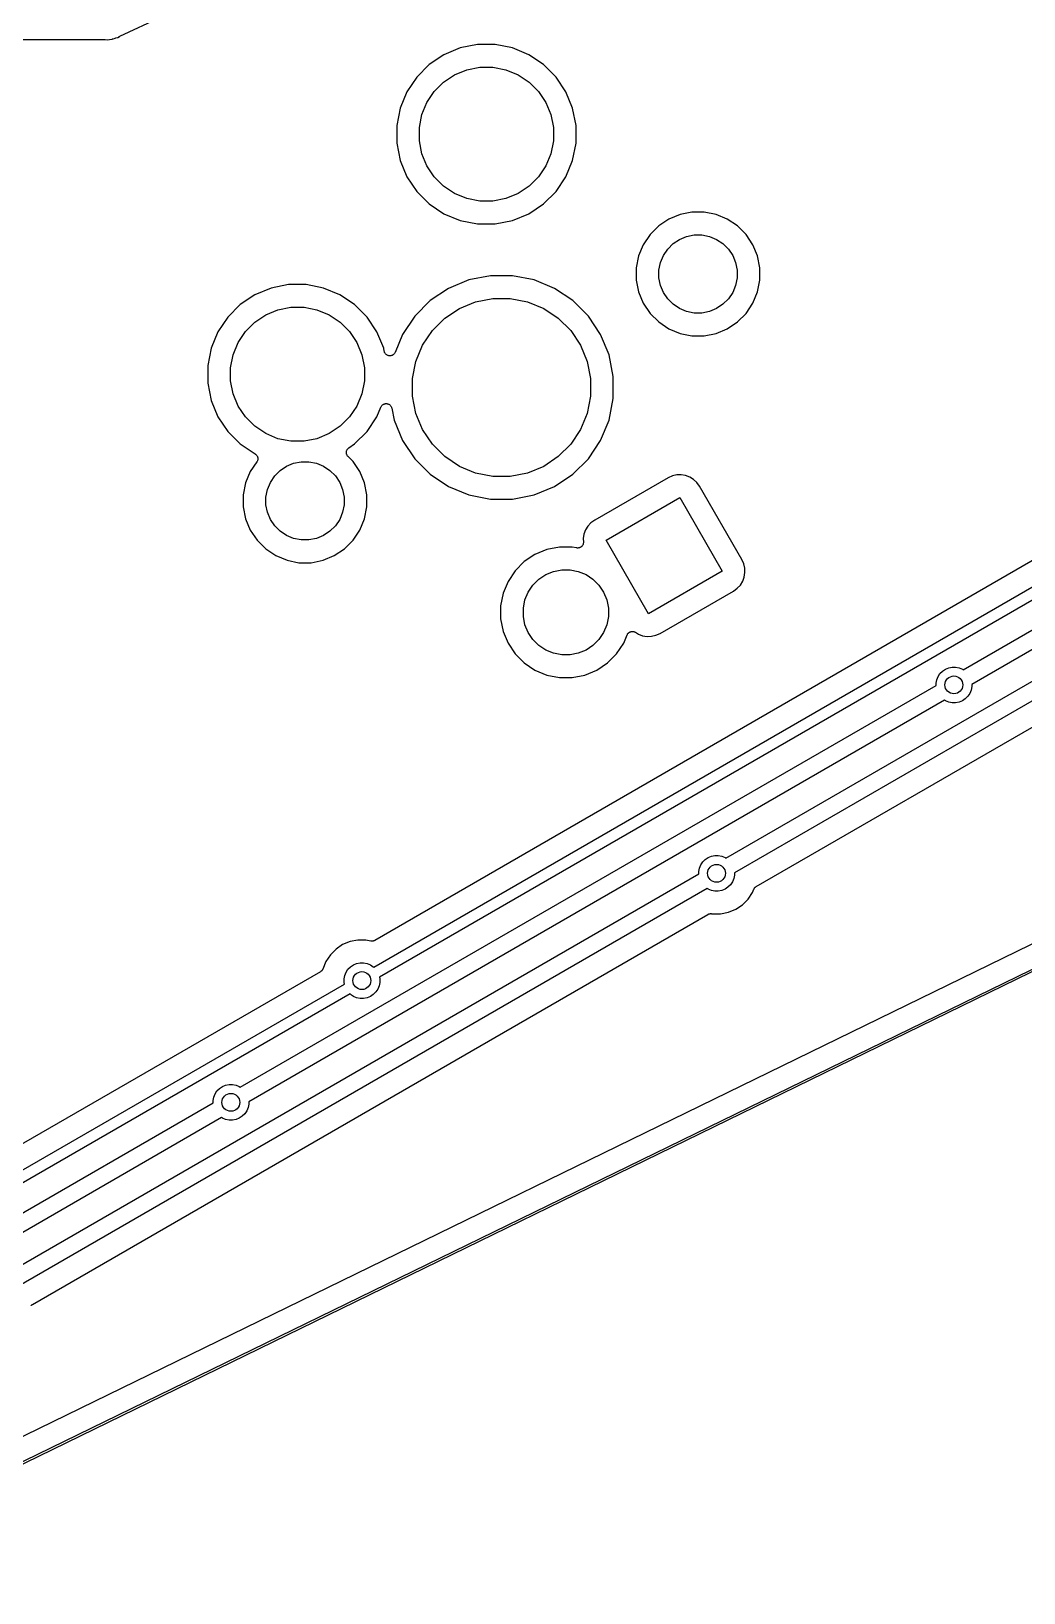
# Model space of a CAD drawing. Extents: x 0.5 to 11.2, y -6.4 to -1.8.
# Drawn here: x 7.092 to 7.967, y -6.348 to -4.972 of the extents above; entities that cross this region are included whole.
import ezdxf

# ---------------------------------------------------------------- set-up
doc = ezdxf.new("R2010")
doc.units = 0
doc.header["$MEASUREMENT"] = 0
doc.layers.add('BLACK', color=7, linetype='CONTINUOUS')

msp = doc.modelspace()

# ---------------------------------------------------------------- linework, layer by layer
at = {"layer": 'BLACK', "linetype": 'CONTINUOUS'}
for p, q in [((11.12, -4.24196), (6.84388, -6.32768)), ((6.85135, -6.34629), (11.1294, -4.2596)), ((11.1304, -4.26134), (6.85212, -6.34811)), ((7.17024, -4.97624), (7.3452, -4.89466)), ((7.04658, -4.97919), (7.15693, -4.97919)), ((7.15693, -4.97919), (7.157, -4.97919)), ((7.157, -4.97919), (7.1571, -4.9792)), ((7.1571, -4.9792), (7.1572, -4.9792)), ((7.1572, -4.9792), (7.15902, -4.9793)), ((7.15902, -4.9793), (7.161, -4.97902)), ((7.161, -4.97902), (7.16107, -4.97901)), ((7.16107, -4.97901), (7.16115, -4.97901)), ((7.16115, -4.97901), (7.16122, -4.97899)), ((7.16122, -4.97899), (7.16321, -4.97879)), ((7.16321, -4.97879), (7.16342, -4.97873)), ((7.16342, -4.97873), (7.16349, -4.97871)), ((7.16349, -4.97871), (7.16383, -4.97865)), ((7.16383, -4.97865), (7.16417, -4.97857)), ((7.16417, -4.97857), (7.16439, -4.97853)), ((7.16439, -4.97853), (7.16627, -4.97787)), ((7.16627, -4.97787), (7.16634, -4.97785)), ((7.16634, -4.97785), (7.16641, -4.97783)), ((7.16641, -4.97783), (7.16648, -4.9778)), ((7.16648, -4.9778), (7.16839, -4.97722)), ((7.16839, -4.97722), (7.17, -4.97636)), ((7.17, -4.97636), (7.17006, -4.97633)), ((7.17006, -4.97633), (7.17016, -4.97629)), ((7.17016, -4.97629), (7.17024, -4.97624)), ((7.45583, -4.99252), (7.44288, -5.00117)), ((7.47021, -4.98656), (7.45583, -4.99252)), ((7.48549, -4.98352), (7.47021, -4.98656)), ((7.50106, -4.98352), (7.48549, -4.98352)), ((7.51633, -4.98656), (7.50106, -4.98352)), ((7.53072, -4.99252), (7.51633, -4.98656)), ((7.54367, -5.00117), (7.53072, -4.99252)), ((7.44288, -5.00117), (7.43187, -5.01218)), ((7.4653, -5.01024), (7.47605, -5.00579)), ((7.47605, -5.00579), (7.48746, -5.00352)), ((7.48746, -5.00352), (7.49909, -5.00352)), ((7.49909, -5.00352), (7.5105, -5.00579)), ((7.5105, -5.00579), (7.52125, -5.01024)), ((7.55468, -5.01218), (7.54367, -5.00117)), ((7.43187, -5.01218), (7.42321, -5.02513)), ((7.4474, -5.02493), (7.45563, -5.01671)), ((7.45563, -5.01671), (7.4653, -5.01024)), ((7.52125, -5.01024), (7.53092, -5.01671)), ((7.53092, -5.01671), (7.53914, -5.02493)), ((7.56333, -5.02513), (7.55468, -5.01218)), ((7.42321, -5.02513), (7.41726, -5.03952)), ((7.43649, -5.04535), (7.44094, -5.03461)), ((7.44094, -5.03461), (7.4474, -5.02493)), ((7.53914, -5.02493), (7.54561, -5.03461)), ((7.54561, -5.03461), (7.55006, -5.04535)), ((7.56929, -5.03952), (7.56333, -5.02513)), ((7.41726, -5.03952), (7.41422, -5.05479)), ((7.43422, -5.05676), (7.43649, -5.04535)), ((7.55006, -5.04535), (7.55233, -5.05676)), ((7.57233, -5.05479), (7.56929, -5.03952)), ((7.41422, -5.05479), (7.41422, -5.07036)), ((7.43422, -5.06839), (7.43422, -5.05676)), ((7.55233, -5.05676), (7.55233, -5.06839)), ((7.57233, -5.07036), (7.57233, -5.05479)), ((7.41422, -5.07036), (7.41726, -5.08564)), ((7.43649, -5.0798), (7.43422, -5.06839)), ((7.55233, -5.06839), (7.55006, -5.0798)), ((7.56929, -5.08564), (7.57233, -5.07036)), ((7.41726, -5.08564), (7.42321, -5.10003)), ((7.44094, -5.09055), (7.43649, -5.0798)), ((7.4474, -5.10022), (7.44094, -5.09055)), ((7.54561, -5.09055), (7.53914, -5.10022)), ((7.55006, -5.0798), (7.54561, -5.09055)), ((7.56333, -5.10003), (7.56929, -5.08564)), ((7.42321, -5.10003), (7.43187, -5.11297)), ((7.45563, -5.10845), (7.4474, -5.10022)), ((7.53914, -5.10022), (7.53092, -5.10845)), ((7.55468, -5.11297), (7.56333, -5.10003)), ((7.43187, -5.11297), (7.44288, -5.12398)), ((7.4653, -5.11491), (7.45563, -5.10845)), ((7.47605, -5.11936), (7.4653, -5.11491)), ((7.48746, -5.12163), (7.47605, -5.11936)), ((7.5105, -5.11936), (7.49909, -5.12163)), ((7.52125, -5.11491), (7.5105, -5.11936)), ((7.53092, -5.10845), (7.52125, -5.11491)), ((7.54367, -5.12398), (7.55468, -5.11297)), ((7.44288, -5.12398), (7.45583, -5.13264)), ((7.45583, -5.13264), (7.47021, -5.1386)), ((7.49909, -5.12163), (7.48746, -5.12163)), ((7.51633, -5.1386), (7.53072, -5.13264)), ((7.53072, -5.13264), (7.54367, -5.12398)), ((7.66399, -5.13343), (7.65408, -5.13753)), ((7.67451, -5.13133), (7.66399, -5.13343)), ((7.68524, -5.13133), (7.67451, -5.13133)), ((7.69576, -5.13343), (7.68524, -5.13133)), ((7.70567, -5.13753), (7.69576, -5.13343)), ((7.47021, -5.1386), (7.48549, -5.14163)), ((7.48549, -5.14163), (7.50106, -5.14163)), ((7.50106, -5.14163), (7.51633, -5.1386)), ((7.64517, -5.14349), (7.63758, -5.15107)), ((7.65408, -5.13753), (7.64517, -5.14349)), ((7.71458, -5.14349), (7.70567, -5.13753)), ((7.72217, -5.15107), (7.71458, -5.14349)), ((7.63162, -5.15999), (7.62752, -5.1699)), ((7.63758, -5.15107), (7.63162, -5.15999)), ((7.65312, -5.16382), (7.65792, -5.15903)), ((7.65792, -5.15903), (7.66356, -5.15526)), ((7.66356, -5.15526), (7.66983, -5.15266)), ((7.66983, -5.15266), (7.67648, -5.15133)), ((7.67648, -5.15133), (7.68327, -5.15133)), ((7.68327, -5.15133), (7.68992, -5.15266)), ((7.68992, -5.15266), (7.69619, -5.15526)), ((7.69619, -5.15526), (7.70183, -5.15903)), ((7.70183, -5.15903), (7.70663, -5.16382)), ((7.72813, -5.15999), (7.72217, -5.15107)), ((7.73223, -5.1699), (7.72813, -5.15999)), ((7.62752, -5.1699), (7.62543, -5.18042)), ((7.64675, -5.17574), (7.64935, -5.16947)), ((7.64935, -5.16947), (7.65312, -5.16382)), ((7.70663, -5.16382), (7.7104, -5.16947)), ((7.7104, -5.16947), (7.713, -5.17574)), ((7.73432, -5.18042), (7.73223, -5.1699)), ((7.91362, -5.53453), (8.53815, -5.17396)), ((7.49697, -5.18728), (7.47794, -5.19107)), ((7.51637, -5.18728), (7.49697, -5.18728)), ((7.5354, -5.19107), (7.51637, -5.18728)), ((7.62543, -5.18042), (7.62543, -5.19115)), ((7.64543, -5.18239), (7.64675, -5.17574)), ((7.64543, -5.18918), (7.64543, -5.18239)), ((7.713, -5.17574), (7.71432, -5.18239)), ((7.71432, -5.18239), (7.71432, -5.18918)), ((7.73432, -5.19115), (7.73432, -5.18042)), ((8.54564, -5.18695), (7.92111, -5.54752)), ((7.30371, -5.19816), (7.28932, -5.20412)), ((7.31898, -5.19513), (7.30371, -5.19816)), ((7.33455, -5.19513), (7.31898, -5.19513)), ((7.34983, -5.19816), (7.33455, -5.19513)), ((7.36421, -5.20412), (7.34983, -5.19816)), ((7.46001, -5.19849), (7.44388, -5.20927)), ((7.47794, -5.19107), (7.46001, -5.19849)), ((7.55333, -5.19849), (7.5354, -5.19107)), ((7.56946, -5.20927), (7.55333, -5.19849)), ((7.62543, -5.19115), (7.62752, -5.20167)), ((7.62752, -5.20167), (7.63162, -5.21157)), ((7.64675, -5.19583), (7.64543, -5.18918)), ((7.64935, -5.2021), (7.64675, -5.19583)), ((7.65312, -5.20774), (7.64935, -5.2021)), ((7.7104, -5.2021), (7.70663, -5.20774)), ((7.713, -5.19583), (7.7104, -5.2021)), ((7.71432, -5.18918), (7.713, -5.19583)), ((7.72813, -5.21157), (7.73223, -5.20167)), ((7.73223, -5.20167), (7.73432, -5.19115)), ((7.27637, -5.21277), (7.26536, -5.22379)), ((7.28932, -5.20412), (7.27637, -5.21277)), ((7.30954, -5.2174), (7.32095, -5.21513)), ((7.32095, -5.21513), (7.33258, -5.21513)), ((7.33258, -5.21513), (7.34399, -5.2174)), ((7.37716, -5.21277), (7.36421, -5.20412)), ((7.38817, -5.22379), (7.37716, -5.21277)), ((7.44388, -5.20927), (7.43016, -5.22299)), ((7.46949, -5.21622), (7.48377, -5.2103)), ((7.48377, -5.2103), (7.49894, -5.20728)), ((7.49894, -5.20728), (7.5144, -5.20728)), ((7.5144, -5.20728), (7.52957, -5.2103)), ((7.52957, -5.2103), (7.54385, -5.21622)), ((7.58318, -5.22299), (7.56946, -5.20927)), ((7.63162, -5.21157), (7.63758, -5.22049)), ((7.65792, -5.21254), (7.65312, -5.20774)), ((7.66356, -5.21631), (7.65792, -5.21254)), ((7.70183, -5.21254), (7.69619, -5.21631)), ((7.70663, -5.20774), (7.70183, -5.21254)), ((7.72217, -5.22049), (7.72813, -5.21157)), ((7.26536, -5.22379), (7.25671, -5.23673)), ((7.2809, -5.23654), (7.28912, -5.22831)), ((7.28912, -5.22831), (7.29879, -5.22185)), ((7.29879, -5.22185), (7.30954, -5.2174)), ((7.34399, -5.2174), (7.35474, -5.22185)), ((7.35474, -5.22185), (7.36441, -5.22831)), ((7.36441, -5.22831), (7.37264, -5.23654)), ((7.39682, -5.23673), (7.38817, -5.22379)), ((7.43016, -5.22299), (7.41938, -5.23913)), ((7.4457, -5.23574), (7.45663, -5.22481)), ((7.45663, -5.22481), (7.46949, -5.21622)), ((7.54385, -5.21622), (7.55671, -5.22481)), ((7.55671, -5.22481), (7.56765, -5.23574)), ((7.59396, -5.23913), (7.58318, -5.22299)), ((7.63758, -5.22049), (7.64517, -5.22808)), ((7.64517, -5.22808), (7.65408, -5.23404)), ((7.66983, -5.21891), (7.66356, -5.21631)), ((7.67648, -5.22023), (7.66983, -5.21891)), ((7.68327, -5.22023), (7.67648, -5.22023)), ((7.68992, -5.21891), (7.68327, -5.22023)), ((7.69619, -5.21631), (7.68992, -5.21891)), ((7.70567, -5.23404), (7.71458, -5.22808)), ((7.71458, -5.22808), (7.72217, -5.22049)), ((7.25671, -5.23673), (7.25075, -5.25112)), ((7.27443, -5.24621), (7.2809, -5.23654)), ((7.37264, -5.23654), (7.3791, -5.24621)), ((7.40278, -5.25112), (7.39682, -5.23673)), ((7.41938, -5.23913), (7.41286, -5.25486)), ((7.4371, -5.2486), (7.4457, -5.23574)), ((7.56765, -5.23574), (7.57624, -5.2486)), ((7.60138, -5.25705), (7.59396, -5.23913)), ((7.65408, -5.23404), (7.66399, -5.23814)), ((7.66399, -5.23814), (7.67451, -5.24023)), ((7.67451, -5.24023), (7.68524, -5.24023)), ((7.68524, -5.24023), (7.69576, -5.23814)), ((7.69576, -5.23814), (7.70567, -5.23404)), ((7.25075, -5.25112), (7.24771, -5.26639)), ((7.26771, -5.26836), (7.26998, -5.25696)), ((7.26998, -5.25696), (7.27443, -5.24621)), ((7.3791, -5.24621), (7.38355, -5.25696)), ((7.38355, -5.25696), (7.38582, -5.26836)), ((7.40334, -5.25392), (7.40278, -5.25112)), ((7.40348, -5.25439), (7.40334, -5.25392)), ((7.40362, -5.25484), (7.40348, -5.25439)), ((7.40362, -5.25485), (7.40362, -5.25484)), ((7.40362, -5.25486), (7.40362, -5.25485)), ((7.40385, -5.25528), (7.40362, -5.25486)), ((7.40407, -5.25571), (7.40385, -5.25528)), ((7.40408, -5.25571), (7.40407, -5.25571)), ((7.40408, -5.25572), (7.40408, -5.25571)), ((7.40439, -5.25609), (7.40408, -5.25572)), ((7.40469, -5.25646), (7.40439, -5.25609)), ((7.4047, -5.25647), (7.40469, -5.25646)), ((7.40507, -5.25678), (7.4047, -5.25647)), ((7.4047, -5.25647), (7.4047, -5.25647)), ((7.40544, -5.25709), (7.40507, -5.25678)), ((7.40545, -5.25709), (7.40544, -5.25709)), ((7.40588, -5.25732), (7.40545, -5.25709)), ((7.40545, -5.25709), (7.40545, -5.25709)), ((7.4063, -5.25755), (7.40588, -5.25732)), ((7.41097, -5.25713), (7.41055, -5.25736)), ((7.41098, -5.25713), (7.41097, -5.25713)), ((7.41099, -5.25713), (7.41098, -5.25713)), ((7.41137, -5.25682), (7.41099, -5.25713)), ((7.41174, -5.25652), (7.41137, -5.25682)), ((7.41175, -5.25652), (7.41174, -5.25652)), ((7.41174, -5.25652), (7.41174, -5.25652)), ((7.41206, -5.25614), (7.41175, -5.25652)), ((7.41236, -5.25578), (7.41206, -5.25614)), ((7.41237, -5.25577), (7.41236, -5.25578)), ((7.4126, -5.25535), (7.41237, -5.25577)), ((7.41237, -5.25577), (7.41237, -5.25577)), ((7.41284, -5.25492), (7.4126, -5.25535)), ((7.41286, -5.25486), (7.41284, -5.25491)), ((7.41284, -5.25491), (7.41284, -5.25491)), ((7.41284, -5.25491), (7.41284, -5.25491)), ((7.41284, -5.25491), (7.41284, -5.25492)), ((7.43119, -5.26289), (7.4371, -5.2486)), ((7.57624, -5.2486), (7.58215, -5.26289)), ((7.60517, -5.27608), (7.60138, -5.25705)), ((7.24771, -5.26639), (7.24771, -5.28197)), ((7.26771, -5.28), (7.26771, -5.26836)), ((7.38582, -5.26836), (7.38582, -5.28)), ((7.40631, -5.25756), (7.4063, -5.25755)), ((7.4063, -5.25755), (7.4063, -5.25755)), ((7.40678, -5.2577), (7.40631, -5.25756)), ((7.40723, -5.25784), (7.40678, -5.2577)), ((7.40724, -5.25784), (7.40723, -5.25784)), ((7.40773, -5.2579), (7.40724, -5.25784)), ((7.40724, -5.25784), (7.40724, -5.25784)), ((7.4082, -5.25795), (7.40773, -5.2579)), ((7.40821, -5.25795), (7.4082, -5.25795)), ((7.4087, -5.2579), (7.40821, -5.25795)), ((7.40821, -5.25795), (7.40821, -5.25795)), ((7.40917, -5.25786), (7.4087, -5.2579)), ((7.40918, -5.25786), (7.40917, -5.25786)), ((7.40919, -5.25786), (7.40918, -5.25786)), ((7.40965, -5.25772), (7.40919, -5.25786)), ((7.41011, -5.25759), (7.40965, -5.25772)), ((7.41012, -5.25758), (7.41011, -5.25758)), ((7.41011, -5.25758), (7.41011, -5.25759)), ((7.41055, -5.25736), (7.41012, -5.25758)), ((7.42817, -5.27805), (7.43119, -5.26289)), ((7.58215, -5.26289), (7.58517, -5.27805)), ((7.24771, -5.28197), (7.25075, -5.29724)), ((7.26998, -5.29141), (7.26771, -5.28)), ((7.38582, -5.28), (7.38355, -5.29141)), ((7.42817, -5.29352), (7.42817, -5.27805)), ((7.58517, -5.27805), (7.58517, -5.29352)), ((7.60517, -5.29548), (7.60517, -5.27608)), ((7.25075, -5.29724), (7.25671, -5.31163)), ((7.27443, -5.30215), (7.26998, -5.29141)), ((7.38355, -5.29141), (7.3791, -5.30215)), ((7.43119, -5.30868), (7.42817, -5.29352)), ((7.58517, -5.29352), (7.58215, -5.30868)), ((7.60138, -5.31451), (7.60517, -5.29548)), ((7.25671, -5.31163), (7.26536, -5.32458)), ((7.2809, -5.31183), (7.27443, -5.30215)), ((7.28912, -5.32005), (7.2809, -5.31183)), ((7.37264, -5.31183), (7.36441, -5.32005)), ((7.3791, -5.30215), (7.37264, -5.31183)), ((7.38817, -5.32458), (7.39682, -5.31163)), ((7.39682, -5.31163), (7.40035, -5.30311)), ((7.40035, -5.30311), (7.40037, -5.30306)), ((7.40037, -5.30306), (7.40038, -5.30305)), ((7.40037, -5.30306), (7.40037, -5.30306)), ((7.40037, -5.30306), (7.40037, -5.30306)), ((7.40038, -5.30305), (7.40062, -5.30262)), ((7.40062, -5.30262), (7.40084, -5.30221)), ((7.40084, -5.30221), (7.40085, -5.3022)), ((7.40085, -5.30219), (7.40116, -5.30182)), ((7.40085, -5.3022), (7.40085, -5.30219)), ((7.40116, -5.30182), (7.40147, -5.30146)), ((7.40147, -5.30146), (7.40147, -5.30145)), ((7.40147, -5.30145), (7.40148, -5.30145)), ((7.40148, -5.30145), (7.40186, -5.30114)), ((7.40186, -5.30114), (7.40223, -5.30085)), ((7.40223, -5.30085), (7.40223, -5.30084)), ((7.40223, -5.30084), (7.40224, -5.30084)), ((7.40224, -5.30084), (7.40268, -5.30061)), ((7.40268, -5.30061), (7.40309, -5.30039)), ((7.40309, -5.30039), (7.4031, -5.30039)), ((7.4031, -5.30039), (7.40311, -5.30039)), ((7.40311, -5.30039), (7.40357, -5.30025)), ((7.40357, -5.30025), (7.40403, -5.30012)), ((7.40403, -5.30012), (7.40404, -5.30012)), ((7.40404, -5.30011), (7.40452, -5.30007)), ((7.40404, -5.30012), (7.40404, -5.30011)), ((7.40452, -5.30007), (7.405, -5.30003)), ((7.405, -5.30003), (7.40501, -5.30003)), ((7.40501, -5.30003), (7.40501, -5.30003)), ((7.40501, -5.30003), (7.40548, -5.30008)), ((7.40548, -5.30008), (7.40597, -5.30013)), ((7.40597, -5.30013), (7.40598, -5.30013)), ((7.40598, -5.30013), (7.40598, -5.30013)), ((7.40598, -5.30013), (7.40644, -5.30027)), ((7.40644, -5.30027), (7.4069, -5.30042)), ((7.4069, -5.30042), (7.40691, -5.30042)), ((7.40691, -5.30042), (7.40692, -5.30042)), ((7.40692, -5.30042), (7.40734, -5.30065)), ((7.40734, -5.30065), (7.40776, -5.30088)), ((7.40776, -5.30088), (7.40777, -5.30088)), ((7.40777, -5.30088), (7.40777, -5.30089)), ((7.40777, -5.30089), (7.40815, -5.3012)), ((7.40815, -5.3012), (7.40851, -5.3015)), ((7.40851, -5.3015), (7.40852, -5.30151)), ((7.40852, -5.30151), (7.40852, -5.30151)), ((7.40852, -5.30151), (7.40883, -5.30189)), ((7.40883, -5.30189), (7.40913, -5.30226)), ((7.40913, -5.30226), (7.40914, -5.30226)), ((7.40914, -5.30226), (7.40914, -5.30227)), ((7.40914, -5.30227), (7.40937, -5.3027)), ((7.40937, -5.3027), (7.40959, -5.30312)), ((7.40959, -5.30312), (7.40959, -5.30312)), ((7.40959, -5.30312), (7.4096, -5.30313)), ((7.4096, -5.30313), (7.40974, -5.3036)), ((7.40974, -5.3036), (7.40987, -5.30405)), ((7.40987, -5.30405), (7.41196, -5.31451)), ((7.4371, -5.32297), (7.43119, -5.30868)), ((7.58215, -5.30868), (7.57624, -5.32297)), ((7.26536, -5.32458), (7.27637, -5.33559)), ((7.29879, -5.32651), (7.28912, -5.32005)), ((7.36441, -5.32005), (7.35474, -5.32651)), ((7.37716, -5.33559), (7.38817, -5.32458)), ((7.41196, -5.31451), (7.41938, -5.33244)), ((7.4457, -5.33582), (7.4371, -5.32297)), ((7.57624, -5.32297), (7.56765, -5.33582)), ((7.59396, -5.33244), (7.60138, -5.31451)), ((7.27637, -5.33559), (7.2896, -5.34443)), ((7.30954, -5.33097), (7.29879, -5.32651)), ((7.32095, -5.33324), (7.30954, -5.33097)), ((7.33258, -5.33324), (7.32095, -5.33324)), ((7.34399, -5.33097), (7.33258, -5.33324)), ((7.35474, -5.32651), (7.34399, -5.33097)), ((7.37105, -5.33995), (7.37135, -5.33959)), ((7.37135, -5.33959), (7.37136, -5.33958)), ((7.37136, -5.33958), (7.37137, -5.33956)), ((7.37137, -5.33956), (7.37174, -5.33927)), ((7.37174, -5.33927), (7.3721, -5.33897)), ((7.3721, -5.33897), (7.37716, -5.33559)), ((7.41938, -5.33244), (7.43016, -5.34857)), ((7.45663, -5.34676), (7.4457, -5.33582)), ((7.56765, -5.33582), (7.55671, -5.34676)), ((7.58318, -5.34857), (7.59396, -5.33244)), ((7.29098, -5.35136), (7.28521, -5.35999)), ((7.2896, -5.34443), (7.28963, -5.34445)), ((7.28963, -5.34445), (7.28963, -5.34445)), ((7.28963, -5.34445), (7.28963, -5.34445)), ((7.28963, -5.34445), (7.28966, -5.34447)), ((7.28966, -5.34447), (7.29002, -5.34477)), ((7.29002, -5.34477), (7.29038, -5.34507)), ((7.29038, -5.34507), (7.29039, -5.34508)), ((7.29039, -5.34508), (7.2904, -5.34509)), ((7.2904, -5.34509), (7.2907, -5.34546)), ((7.2907, -5.34546), (7.29099, -5.34583)), ((7.2912, -5.35095), (7.29098, -5.35136)), ((7.29099, -5.34583), (7.291, -5.34584)), ((7.291, -5.34584), (7.29101, -5.34586)), ((7.29101, -5.34586), (7.29123, -5.34628)), ((7.29143, -5.35053), (7.2912, -5.35095)), ((7.29123, -5.34628), (7.29145, -5.34669)), ((7.29144, -5.3505), (7.29143, -5.35052)), ((7.29143, -5.35052), (7.29143, -5.35053)), ((7.29158, -5.35005), (7.29144, -5.3505)), ((7.29145, -5.34669), (7.29146, -5.34671)), ((7.29146, -5.34671), (7.29146, -5.34672)), ((7.29146, -5.34672), (7.2916, -5.34718)), ((7.29172, -5.3496), (7.29158, -5.35005)), ((7.2916, -5.34718), (7.29173, -5.34763)), ((7.29177, -5.3491), (7.29172, -5.34957)), ((7.29172, -5.34957), (7.29172, -5.34958)), ((7.29172, -5.34958), (7.29172, -5.3496)), ((7.29173, -5.34763), (7.29173, -5.34764)), ((7.29173, -5.34764), (7.29174, -5.34766)), ((7.29174, -5.34766), (7.29178, -5.34813)), ((7.29182, -5.34863), (7.29177, -5.3491)), ((7.29178, -5.34813), (7.29182, -5.3486)), ((7.29182, -5.3486), (7.29182, -5.34861)), ((7.29182, -5.34861), (7.29182, -5.34863)), ((7.31715, -5.35526), (7.32342, -5.35266)), ((7.32342, -5.35266), (7.33007, -5.35133)), ((7.33007, -5.35133), (7.33686, -5.35133)), ((7.33686, -5.35133), (7.34351, -5.35266)), ((7.34351, -5.35266), (7.34978, -5.35526)), ((7.36988, -5.34307), (7.36993, -5.3426)), ((7.36988, -5.34309), (7.36988, -5.34307)), ((7.36988, -5.3431), (7.36988, -5.34309)), ((7.36992, -5.34358), (7.36988, -5.3431)), ((7.36996, -5.34404), (7.36992, -5.34358)), ((7.36993, -5.3426), (7.36998, -5.34213)), ((7.36997, -5.34406), (7.36996, -5.34404)), ((7.36997, -5.34407), (7.36997, -5.34406)), ((7.37011, -5.34453), (7.36997, -5.34407)), ((7.36998, -5.34212), (7.36999, -5.3421)), ((7.36998, -5.34213), (7.36998, -5.34212)), ((7.36999, -5.3421), (7.37013, -5.34165)), ((7.37024, -5.34498), (7.37011, -5.34453)), ((7.37013, -5.34165), (7.37027, -5.3412)), ((7.37024, -5.345), (7.37024, -5.34498)), ((7.37025, -5.34501), (7.37024, -5.345)), ((7.37047, -5.34543), (7.37025, -5.34501)), ((7.37027, -5.34119), (7.37028, -5.34117)), ((7.37027, -5.3412), (7.37027, -5.34119)), ((7.37028, -5.34117), (7.3705, -5.34075)), ((7.37069, -5.34585), (7.37047, -5.34543)), ((7.3705, -5.34075), (7.37073, -5.34034)), ((7.3707, -5.34586), (7.37069, -5.34585)), ((7.3707, -5.34587), (7.3707, -5.34586)), ((7.371, -5.34624), (7.3707, -5.34587)), ((7.37073, -5.34034), (7.37074, -5.34033)), ((7.37074, -5.34031), (7.37105, -5.33995)), ((7.37074, -5.34033), (7.37074, -5.34031)), ((7.3713, -5.34661), (7.371, -5.34624)), ((7.37132, -5.34663), (7.3713, -5.34661)), ((7.37134, -5.34666), (7.37132, -5.34663)), ((7.37132, -5.34663), (7.37132, -5.34663)), ((7.37132, -5.34663), (7.37132, -5.34663)), ((7.37576, -5.35107), (7.37134, -5.34666)), ((7.38172, -5.35999), (7.37576, -5.35107)), ((7.43016, -5.34857), (7.44388, -5.36229)), ((7.46949, -5.35535), (7.45663, -5.34676)), ((7.55671, -5.34676), (7.54385, -5.35535)), ((7.56946, -5.36229), (7.58318, -5.34857)), ((7.70444, -5.7006), (8.31543, -5.34785)), ((7.28521, -5.35999), (7.28111, -5.3699)), ((7.30294, -5.36947), (7.30671, -5.36382)), ((7.30671, -5.36382), (7.31151, -5.35903)), ((7.31151, -5.35903), (7.31715, -5.35526)), ((7.34978, -5.35526), (7.35542, -5.35903)), ((7.35542, -5.35903), (7.36022, -5.36382)), ((7.36022, -5.36382), (7.36399, -5.36947)), ((7.38582, -5.3699), (7.38172, -5.35999)), ((7.44388, -5.36229), (7.46001, -5.37307)), ((7.48377, -5.36127), (7.46949, -5.35535)), ((7.49894, -5.36428), (7.48377, -5.36127)), ((7.5144, -5.36428), (7.49894, -5.36428)), ((7.52957, -5.36127), (7.5144, -5.36428)), ((7.54385, -5.35535), (7.52957, -5.36127)), ((7.55333, -5.37307), (7.56946, -5.36229)), ((7.65342, -5.36546), (7.5889, -5.40271)), ((7.65724, -5.36373), (7.65342, -5.36546)), ((7.66107, -5.36284), (7.65724, -5.36373)), ((7.66501, -5.36271), (7.66107, -5.36284)), ((7.6689, -5.36335), (7.66501, -5.36271)), ((7.67259, -5.36474), (7.6689, -5.36335)), ((7.67593, -5.36682), (7.67259, -5.36474)), ((7.67881, -5.36951), (7.67593, -5.36682)), ((8.32293, -5.36084), (7.71193, -5.7136)), ((7.28111, -5.3699), (7.27902, -5.38042)), ((7.27902, -5.38042), (7.27902, -5.39115)), ((7.29902, -5.38239), (7.30034, -5.37574)), ((7.30034, -5.37574), (7.30294, -5.36947)), ((7.36399, -5.36947), (7.36659, -5.37574)), ((7.36659, -5.37574), (7.36791, -5.38239)), ((7.38791, -5.38042), (7.38582, -5.3699)), ((7.38791, -5.39115), (7.38791, -5.38042)), ((7.46001, -5.37307), (7.47794, -5.3805)), ((7.47794, -5.3805), (7.49697, -5.38428)), ((7.51637, -5.38428), (7.5354, -5.3805)), ((7.5354, -5.3805), (7.55333, -5.37307)), ((7.68125, -5.37291), (7.67881, -5.36951)), ((7.7185, -5.43744), (7.68125, -5.37291)), ((7.27902, -5.39115), (7.28111, -5.40167)), ((7.29902, -5.38918), (7.29902, -5.38239)), ((7.30034, -5.39583), (7.29902, -5.38918)), ((7.36791, -5.38918), (7.36659, -5.39583)), ((7.36791, -5.38239), (7.36791, -5.38918)), ((7.38582, -5.40167), (7.38791, -5.39115)), ((7.49697, -5.38428), (7.51637, -5.38428)), ((7.59875, -5.42026), (7.6637, -5.38276)), ((7.6637, -5.38276), (7.7012, -5.44771)), ((7.73122, -5.72555), (8.3235, -5.3836)), ((7.28111, -5.40167), (7.28521, -5.41157)), ((7.30294, -5.4021), (7.30034, -5.39583)), ((7.30671, -5.40774), (7.30294, -5.4021)), ((7.31151, -5.41254), (7.30671, -5.40774)), ((7.36022, -5.40774), (7.35542, -5.41254)), ((7.36399, -5.4021), (7.36022, -5.40774)), ((7.36659, -5.39583), (7.36399, -5.4021)), ((7.38172, -5.41157), (7.38582, -5.40167)), ((7.5828, -5.40803), (7.58072, -5.41137)), ((7.58549, -5.40515), (7.5828, -5.40803)), ((7.5889, -5.40271), (7.58549, -5.40515)), ((7.28521, -5.41157), (7.29117, -5.42049)), ((7.29117, -5.42049), (7.29876, -5.42808)), ((7.31715, -5.41631), (7.31151, -5.41254)), ((7.32342, -5.41891), (7.31715, -5.41631)), ((7.33007, -5.42023), (7.32342, -5.41891)), ((7.33686, -5.42023), (7.33007, -5.42023)), ((7.34351, -5.41891), (7.33686, -5.42023)), ((7.34978, -5.41631), (7.34351, -5.41891)), ((7.35542, -5.41254), (7.34978, -5.41631)), ((7.36817, -5.42808), (7.37576, -5.42049)), ((7.37576, -5.42049), (7.38172, -5.41157)), ((7.57933, -5.41506), (7.57869, -5.41895)), ((7.57869, -5.41895), (7.5788, -5.42218)), ((7.5788, -5.42238), (7.57876, -5.4228)), ((7.5788, -5.42225), (7.57879, -5.42231)), ((7.57879, -5.42231), (7.5788, -5.42238)), ((7.5788, -5.42218), (7.5788, -5.42225)), ((7.58072, -5.41137), (7.57933, -5.41506)), ((7.63625, -5.48521), (7.59875, -5.42026)), ((7.29876, -5.42808), (7.30767, -5.43404)), ((7.30767, -5.43404), (7.31758, -5.43814)), ((7.34935, -5.43814), (7.35926, -5.43404)), ((7.35926, -5.43404), (7.36817, -5.42808)), ((7.98643, -5.43162), (7.39495, -5.77311)), ((7.53613, -5.43303), (7.52671, -5.43933)), ((7.5466, -5.4287), (7.53613, -5.43303)), ((7.55771, -5.42649), (7.5466, -5.4287)), ((7.56903, -5.42649), (7.55771, -5.42649)), ((7.57282, -5.42724), (7.56903, -5.42649)), ((7.57289, -5.42725), (7.57282, -5.42724)), ((7.57296, -5.42727), (7.57289, -5.42725)), ((7.57338, -5.4273), (7.57296, -5.42727)), ((7.5738, -5.42734), (7.57338, -5.4273)), ((7.57386, -5.42733), (7.5738, -5.42734)), ((7.57393, -5.42734), (7.57386, -5.42733)), ((7.57435, -5.42729), (7.57393, -5.42734)), ((7.57477, -5.42724), (7.57435, -5.42729)), ((7.57483, -5.42723), (7.57477, -5.42724)), ((7.5749, -5.42722), (7.57483, -5.42723)), ((7.5753, -5.42708), (7.5749, -5.42722)), ((7.5757, -5.42696), (7.5753, -5.42708)), ((7.57576, -5.42693), (7.5757, -5.42696)), ((7.57582, -5.42691), (7.57576, -5.42693)), ((7.57619, -5.4267), (7.57582, -5.42691)), ((7.57656, -5.42651), (7.57619, -5.4267)), ((7.57662, -5.42646), (7.57656, -5.42651)), ((7.57667, -5.42643), (7.57662, -5.42646)), ((7.57699, -5.42616), (7.57667, -5.42643)), ((7.57732, -5.42589), (7.57699, -5.42616)), ((7.57736, -5.42584), (7.57732, -5.42589)), ((7.57741, -5.42579), (7.57736, -5.42584)), ((7.57767, -5.42546), (7.57741, -5.42579)), ((7.57794, -5.42514), (7.57767, -5.42546)), ((7.57797, -5.42508), (7.57794, -5.42514)), ((7.57802, -5.42503), (7.57797, -5.42508)), ((7.57821, -5.42465), (7.57802, -5.42503)), ((7.57841, -5.42428), (7.57821, -5.42465)), ((7.57843, -5.42422), (7.57841, -5.42428)), ((7.57846, -5.42416), (7.57843, -5.42422)), ((7.57857, -5.42375), (7.57846, -5.42416)), ((7.5787, -5.42335), (7.57857, -5.42375)), ((7.57872, -5.42322), (7.5787, -5.42328)), ((7.5787, -5.42328), (7.5787, -5.42335)), ((7.57876, -5.4228), (7.57872, -5.42322)), ((7.31758, -5.43814), (7.3281, -5.44023)), ((7.3281, -5.44023), (7.33883, -5.44023)), ((7.33883, -5.44023), (7.34935, -5.43814)), ((7.39402, -5.79675), (8.00761, -5.44249)), ((7.51871, -5.44733), (7.51241, -5.45675)), ((7.52671, -5.43933), (7.51871, -5.44733)), ((7.54561, -5.45076), (7.55243, -5.44793)), ((7.55243, -5.44793), (7.55968, -5.44649)), ((7.55968, -5.44649), (7.56706, -5.44649)), ((7.56706, -5.44649), (7.57431, -5.44793)), ((7.57431, -5.44793), (7.58113, -5.45076)), ((7.7012, -5.44771), (7.63625, -5.48521)), ((7.72023, -5.44125), (7.7185, -5.43744)), ((7.72112, -5.44509), (7.72023, -5.44125)), ((7.72061, -5.45292), (7.72125, -5.44903)), ((7.72125, -5.44903), (7.72112, -5.44509)), ((8.01258, -5.45116), (7.39899, -5.80542)), ((7.51241, -5.45675), (7.50808, -5.46722)), ((7.53014, -5.46623), (7.53424, -5.46008)), ((7.53424, -5.46008), (7.53946, -5.45486)), ((7.53946, -5.45486), (7.54561, -5.45076)), ((7.58113, -5.45076), (7.58727, -5.45486)), ((7.58727, -5.45486), (7.5925, -5.46008)), ((7.5925, -5.46008), (7.5966, -5.46623)), ((7.71105, -5.46526), (7.71445, -5.46282)), ((7.71445, -5.46282), (7.71714, -5.45995)), ((7.71714, -5.45995), (7.71922, -5.4566)), ((7.71922, -5.4566), (7.72061, -5.45292)), ((7.50808, -5.46722), (7.50587, -5.47833)), ((7.52587, -5.4803), (7.52731, -5.47305)), ((7.52731, -5.47305), (7.53014, -5.46623)), ((7.5966, -5.46623), (7.59943, -5.47305)), ((7.59943, -5.47305), (7.60087, -5.4803)), ((7.64652, -5.50252), (7.71105, -5.46526)), ((7.50587, -5.47833), (7.50587, -5.48965)), ((7.50587, -5.48965), (7.50808, -5.50076)), ((7.52587, -5.48768), (7.52587, -5.4803)), ((7.52731, -5.49493), (7.52587, -5.48768)), ((7.60087, -5.48768), (7.59943, -5.49493)), ((7.60087, -5.4803), (7.60087, -5.48768)), ((7.50808, -5.50076), (7.51241, -5.51123)), ((7.53014, -5.50175), (7.52731, -5.49493)), ((7.53424, -5.50789), (7.53014, -5.50175)), ((7.5966, -5.50175), (7.5925, -5.50789)), ((7.59943, -5.49493), (7.5966, -5.50175)), ((7.61432, -5.51123), (7.61737, -5.50387)), ((7.61737, -5.50387), (7.6174, -5.50381)), ((7.6174, -5.50381), (7.61759, -5.50347)), ((7.61759, -5.50347), (7.61776, -5.50312)), ((7.61776, -5.50312), (7.61782, -5.50304)), ((7.61782, -5.50304), (7.61787, -5.50296)), ((7.61787, -5.50296), (7.61812, -5.50266)), ((7.61812, -5.50266), (7.61836, -5.50235)), ((7.61836, -5.50235), (7.61843, -5.50228)), ((7.61843, -5.50228), (7.6185, -5.50221)), ((7.6185, -5.50221), (7.6188, -5.50197)), ((7.6188, -5.50197), (7.6191, -5.50171)), ((7.6191, -5.50171), (7.61918, -5.50166)), ((7.61918, -5.50166), (7.61926, -5.5016)), ((7.61926, -5.5016), (7.6196, -5.50142)), ((7.6196, -5.50142), (7.61994, -5.50123)), ((7.61994, -5.50123), (7.62004, -5.50119)), ((7.62004, -5.50119), (7.62012, -5.50115)), ((7.62012, -5.50115), (7.6205, -5.50104)), ((7.6205, -5.50104), (7.62087, -5.50092)), ((7.62087, -5.50092), (7.62097, -5.5009)), ((7.62097, -5.5009), (7.62106, -5.50088)), ((7.62106, -5.50088), (7.62145, -5.50084)), ((7.62145, -5.50084), (7.62184, -5.50079)), ((7.62184, -5.50079), (7.62194, -5.5008)), ((7.62194, -5.5008), (7.62203, -5.50079)), ((7.62203, -5.50079), (7.62242, -5.50083)), ((7.62242, -5.50083), (7.62281, -5.50086)), ((7.62281, -5.50086), (7.62291, -5.50088)), ((7.62291, -5.50088), (7.623, -5.50089)), ((7.623, -5.50089), (7.62338, -5.50101)), ((7.62338, -5.50101), (7.62375, -5.50111)), ((7.62375, -5.50111), (7.62384, -5.50115)), ((7.62384, -5.50115), (7.62393, -5.50118)), ((7.62393, -5.50118), (7.62428, -5.50137)), ((7.62428, -5.50137), (7.62463, -5.50154)), ((7.62463, -5.50154), (7.62736, -5.50324)), ((7.62736, -5.50324), (7.63104, -5.50463)), ((7.63104, -5.50463), (7.63493, -5.50527)), ((7.63887, -5.50514), (7.64271, -5.50424)), ((7.64271, -5.50424), (7.64652, -5.50252)), ((7.51241, -5.51123), (7.51871, -5.52064)), ((7.53946, -5.51312), (7.53424, -5.50789)), ((7.54561, -5.51722), (7.53946, -5.51312)), ((7.55243, -5.52005), (7.54561, -5.51722)), ((7.58113, -5.51722), (7.57431, -5.52005)), ((7.58727, -5.51312), (7.58113, -5.51722)), ((7.5925, -5.50789), (7.58727, -5.51312)), ((7.60803, -5.52064), (7.61432, -5.51123)), ((7.63493, -5.50527), (7.63887, -5.50514)), ((7.51871, -5.52064), (7.52671, -5.52865)), ((7.52671, -5.52865), (7.53613, -5.53494)), ((7.55968, -5.52149), (7.55243, -5.52005)), ((7.56706, -5.52149), (7.55968, -5.52149)), ((7.57431, -5.52005), (7.56706, -5.52149)), ((7.59061, -5.53494), (7.60002, -5.52865)), ((7.60002, -5.52865), (7.60803, -5.52064)), ((7.90077, -5.53281), (7.90381, -5.53221)), ((7.90381, -5.53221), (7.90691, -5.53221)), ((7.90691, -5.53221), (7.90996, -5.53281)), ((7.53613, -5.53494), (7.5466, -5.53928)), ((7.5466, -5.53928), (7.55771, -5.54149)), ((7.55771, -5.54149), (7.56903, -5.54149)), ((7.56903, -5.54149), (7.58014, -5.53928)), ((7.58014, -5.53928), (7.59061, -5.53494)), ((7.88961, -5.5464), (7.89022, -5.54336)), ((7.89022, -5.54336), (7.89141, -5.5405)), ((7.89141, -5.5405), (7.89313, -5.53792)), ((7.89313, -5.53792), (7.89532, -5.53572)), ((7.89532, -5.53572), (7.8979, -5.534)), ((7.8979, -5.534), (7.90077, -5.53281)), ((7.90996, -5.53281), (7.91282, -5.534)), ((7.91282, -5.534), (7.91362, -5.53453)), ((7.27634, -5.90246), (7.88961, -5.54839)), ((7.88961, -5.54839), (7.88961, -5.5464)), ((7.91759, -5.55799), (7.9154, -5.56019)), ((7.91932, -5.55541), (7.91759, -5.55799)), ((7.92051, -5.55255), (7.91932, -5.55541)), ((7.92111, -5.54951), (7.92051, -5.55255)), ((7.92111, -5.54752), (7.92111, -5.54951)), ((7.89711, -5.56138), (7.28383, -5.91546)), ((7.8979, -5.56191), (7.89711, -5.56138)), ((7.90077, -5.5631), (7.8979, -5.56191)), ((7.90381, -5.5637), (7.90077, -5.5631)), ((7.90691, -5.5637), (7.90381, -5.5637)), ((7.90996, -5.5631), (7.90691, -5.5637)), ((7.91282, -5.56191), (7.90996, -5.5631)), ((7.9154, -5.56019), (7.91282, -5.56191)), ((7.68043, -5.71248), (7.68104, -5.70944)), ((7.68104, -5.70944), (7.68223, -5.70657)), ((7.68223, -5.70657), (7.68395, -5.70399)), ((7.68395, -5.70399), (7.68614, -5.7018)), ((7.68614, -5.7018), (7.68872, -5.70007)), ((7.68872, -5.70007), (7.69159, -5.69889)), ((7.69159, -5.69889), (7.69463, -5.69828)), ((7.69463, -5.69828), (7.69773, -5.69828)), ((7.69773, -5.69828), (7.70078, -5.69889)), ((7.70078, -5.69889), (7.70364, -5.70007)), ((7.70364, -5.70007), (7.70444, -5.7006)), ((7.06639, -6.06898), (7.68043, -5.71446)), ((7.68043, -5.71446), (7.68043, -5.71248)), ((7.70841, -5.72407), (7.70622, -5.72626)), ((7.71014, -5.72149), (7.70841, -5.72407)), ((7.71133, -5.71862), (7.71014, -5.72149)), ((7.71193, -5.71558), (7.71133, -5.71862)), ((7.71193, -5.7136), (7.71193, -5.71558)), ((7.68793, -5.72745), (7.07388, -6.08198)), ((7.68872, -5.72798), (7.68793, -5.72745)), ((7.69159, -5.72917), (7.68872, -5.72798)), ((7.69463, -5.72978), (7.69159, -5.72917)), ((7.69773, -5.72978), (7.69463, -5.72978)), ((7.70078, -5.72917), (7.69773, -5.72978)), ((7.70364, -5.72798), (7.70078, -5.72917)), ((7.70622, -5.72626), (7.70364, -5.72798)), ((7.71897, -5.7418), (7.72395, -5.73682)), ((7.72395, -5.73682), (7.72786, -5.73096)), ((7.72786, -5.73096), (7.7291, -5.72797)), ((7.7291, -5.72797), (7.72913, -5.72791)), ((7.72913, -5.72791), (7.72919, -5.72779)), ((7.72919, -5.72779), (7.72924, -5.72766)), ((7.72924, -5.72766), (7.72943, -5.72736)), ((7.72943, -5.72736), (7.7296, -5.72705)), ((7.7296, -5.72705), (7.72969, -5.72695)), ((7.72969, -5.72695), (7.72976, -5.72683)), ((7.72976, -5.72683), (7.73, -5.72658)), ((7.73, -5.72658), (7.73023, -5.72631)), ((7.73023, -5.72631), (7.73033, -5.72622)), ((7.73033, -5.72622), (7.73043, -5.72612)), ((7.73043, -5.72612), (7.73071, -5.72592)), ((7.73071, -5.72592), (7.73099, -5.7257)), ((7.73099, -5.7257), (7.73111, -5.72563)), ((7.73111, -5.72563), (7.73122, -5.72555)), ((7.09317, -6.09393), (7.68851, -5.75022)), ((7.68851, -5.75022), (7.68857, -5.75018)), ((7.68857, -5.75018), (7.68884, -5.75006)), ((7.68884, -5.75006), (7.6891, -5.74992)), ((7.6891, -5.74992), (7.68929, -5.74987)), ((7.68929, -5.74987), (7.68946, -5.74979)), ((7.68946, -5.74979), (7.68975, -5.74973)), ((7.68975, -5.74973), (7.69004, -5.74964)), ((7.69004, -5.74964), (7.69023, -5.74962)), ((7.69023, -5.74962), (7.69041, -5.74958)), ((7.69041, -5.74958), (7.69071, -5.74957)), ((7.69071, -5.74957), (7.69101, -5.74955)), ((7.69101, -5.74955), (7.6912, -5.74956)), ((7.6912, -5.74956), (7.69139, -5.74956)), ((7.69139, -5.74956), (7.69168, -5.74961)), ((7.69168, -5.74961), (7.69198, -5.74964)), ((7.69198, -5.74964), (7.69266, -5.74978)), ((7.69266, -5.74978), (7.6997, -5.74978)), ((7.6997, -5.74978), (7.70661, -5.7484)), ((7.70661, -5.7484), (7.71312, -5.74571)), ((7.71312, -5.74571), (7.71897, -5.7418)), ((7.36662, -5.77688), (7.36077, -5.78079)), ((7.37313, -5.77418), (7.36662, -5.77688)), ((7.38004, -5.77281), (7.37313, -5.77418)), ((7.38708, -5.77281), (7.38004, -5.77281)), ((7.39148, -5.77368), (7.38708, -5.77281)), ((7.39178, -5.77371), (7.39148, -5.77368)), ((7.39207, -5.77377), (7.39178, -5.77371)), ((7.39226, -5.77376), (7.39207, -5.77377)), ((7.39245, -5.77378), (7.39226, -5.77376)), ((7.39275, -5.77375), (7.39245, -5.77378)), ((7.39304, -5.77375), (7.39275, -5.77375)), ((7.39323, -5.7737), (7.39304, -5.77375)), ((7.39342, -5.77369), (7.39323, -5.7737)), ((7.39371, -5.7736), (7.39342, -5.77369)), ((7.394, -5.77354), (7.39371, -5.7736)), ((7.39417, -5.77346), (7.394, -5.77354)), ((7.39435, -5.7734), (7.39417, -5.77346)), ((7.39462, -5.77326), (7.39435, -5.7734)), ((7.39489, -5.77314), (7.39462, -5.77326)), ((7.39495, -5.77311), (7.39489, -5.77314)), ((7.35188, -5.79162), (7.34907, -5.79841)), ((7.35579, -5.78577), (7.35188, -5.79162)), ((7.36077, -5.78079), (7.35579, -5.78577)), ((7.3761, -5.7946), (7.37896, -5.79341)), ((7.37896, -5.79341), (7.38201, -5.79281)), ((7.38201, -5.79281), (7.38511, -5.79281)), ((7.38511, -5.79281), (7.38815, -5.79341)), ((7.38815, -5.79341), (7.39102, -5.7946)), ((7.34695, -5.80083), (7.01083, -5.99488)), ((7.34706, -5.80075), (7.34695, -5.80083)), ((7.34718, -5.80068), (7.34706, -5.80075)), ((7.34745, -5.80046), (7.34718, -5.80068)), ((7.34774, -5.80026), (7.34745, -5.80046)), ((7.34783, -5.80016), (7.34774, -5.80026)), ((7.34794, -5.80007), (7.34783, -5.80016)), ((7.34817, -5.7998), (7.34794, -5.80007)), ((7.34841, -5.79955), (7.34817, -5.7998)), ((7.34848, -5.79943), (7.34841, -5.79955)), ((7.34857, -5.79933), (7.34848, -5.79943)), ((7.34874, -5.79902), (7.34857, -5.79933)), ((7.34893, -5.79872), (7.34874, -5.79902)), ((7.34897, -5.79859), (7.34893, -5.79872)), ((7.34904, -5.79847), (7.34897, -5.79859)), ((7.34907, -5.79841), (7.34904, -5.79847)), ((7.36781, -5.80701), (7.36841, -5.80396)), ((7.36781, -5.81011), (7.36781, -5.80701)), ((7.36841, -5.80396), (7.3696, -5.8011)), ((7.3696, -5.8011), (7.37132, -5.79852)), ((7.37132, -5.79852), (7.37352, -5.79632)), ((7.37352, -5.79632), (7.3761, -5.7946)), ((7.39102, -5.7946), (7.3936, -5.79632)), ((7.3936, -5.79632), (7.39402, -5.79675)), ((7.39899, -5.80542), (7.39931, -5.80701)), ((7.39931, -5.80701), (7.39931, -5.81011)), ((6.66928, -6.21517), (7.36812, -5.81169)), ((7.3731, -5.82037), (6.67348, -6.22429)), ((7.36812, -5.81169), (7.36781, -5.81011)), ((7.37352, -5.82079), (7.3731, -5.82037)), ((7.3761, -5.82251), (7.37352, -5.82079)), ((7.3936, -5.82079), (7.39102, -5.82251)), ((7.39579, -5.8186), (7.3936, -5.82079)), ((7.39751, -5.81602), (7.39579, -5.8186)), ((7.3987, -5.81315), (7.39751, -5.81602)), ((7.39931, -5.81011), (7.3987, -5.81315)), ((7.37896, -5.8237), (7.3761, -5.82251)), ((7.38201, -5.82431), (7.37896, -5.8237)), ((7.38511, -5.82431), (7.38201, -5.82431)), ((7.38815, -5.8237), (7.38511, -5.82431)), ((7.39102, -5.82251), (7.38815, -5.8237)), ((7.25585, -5.90585), (7.25805, -5.90366)), ((7.25805, -5.90366), (7.26063, -5.90193)), ((7.26063, -5.90193), (7.26349, -5.90074)), ((7.26349, -5.90074), (7.26653, -5.90014)), ((7.26653, -5.90014), (7.26964, -5.90014)), ((7.26964, -5.90014), (7.27268, -5.90074)), ((7.27268, -5.90074), (7.27554, -5.90193)), ((7.27554, -5.90193), (7.27634, -5.90246)), ((6.67876, -6.24747), (7.25234, -5.91632)), ((7.25234, -5.91434), (7.25294, -5.91129)), ((7.25234, -5.91632), (7.25234, -5.91434)), ((7.25294, -5.91129), (7.25413, -5.90843)), ((7.25413, -5.90843), (7.25585, -5.90585)), ((7.28383, -5.91744), (7.28323, -5.92048)), ((7.28383, -5.91546), (7.28383, -5.91744)), ((7.25983, -5.92931), (6.68506, -6.26116)), ((7.26063, -5.92984), (7.25983, -5.92931)), ((7.26349, -5.93103), (7.26063, -5.92984)), ((7.26653, -5.93164), (7.26349, -5.93103)), ((7.26964, -5.93164), (7.26653, -5.93164)), ((7.27268, -5.93103), (7.26964, -5.93164)), ((7.27554, -5.92984), (7.27268, -5.93103)), ((7.27812, -5.92812), (7.27554, -5.92984)), ((7.28032, -5.92593), (7.27812, -5.92812)), ((7.28204, -5.92335), (7.28032, -5.92593)), ((7.28323, -5.92048), (7.28204, -5.92335)), ((7.09195, -6.09495), (7.09218, -6.09468)), ((7.09218, -6.09468), (7.09228, -6.0946)), ((7.09228, -6.0946), (7.09238, -6.0945)), ((7.09238, -6.0945), (7.09266, -6.09429)), ((7.09266, -6.09429), (7.09294, -6.09407)), ((7.09294, -6.09407), (7.09306, -6.09401)), ((7.09306, -6.09401), (7.09317, -6.09393))]:
    msp.add_line(p, q, dxfattribs=at)
at = {"layer": 'BLACK'}
for centre in [(7.90536, -5.54796), (7.69618, -5.71403), (7.38356, -5.80856), (7.26809, -5.91589)]:
    msp.add_circle(centre, 0.00787, dxfattribs=at)

doc.saveas('drawing.dxf')
